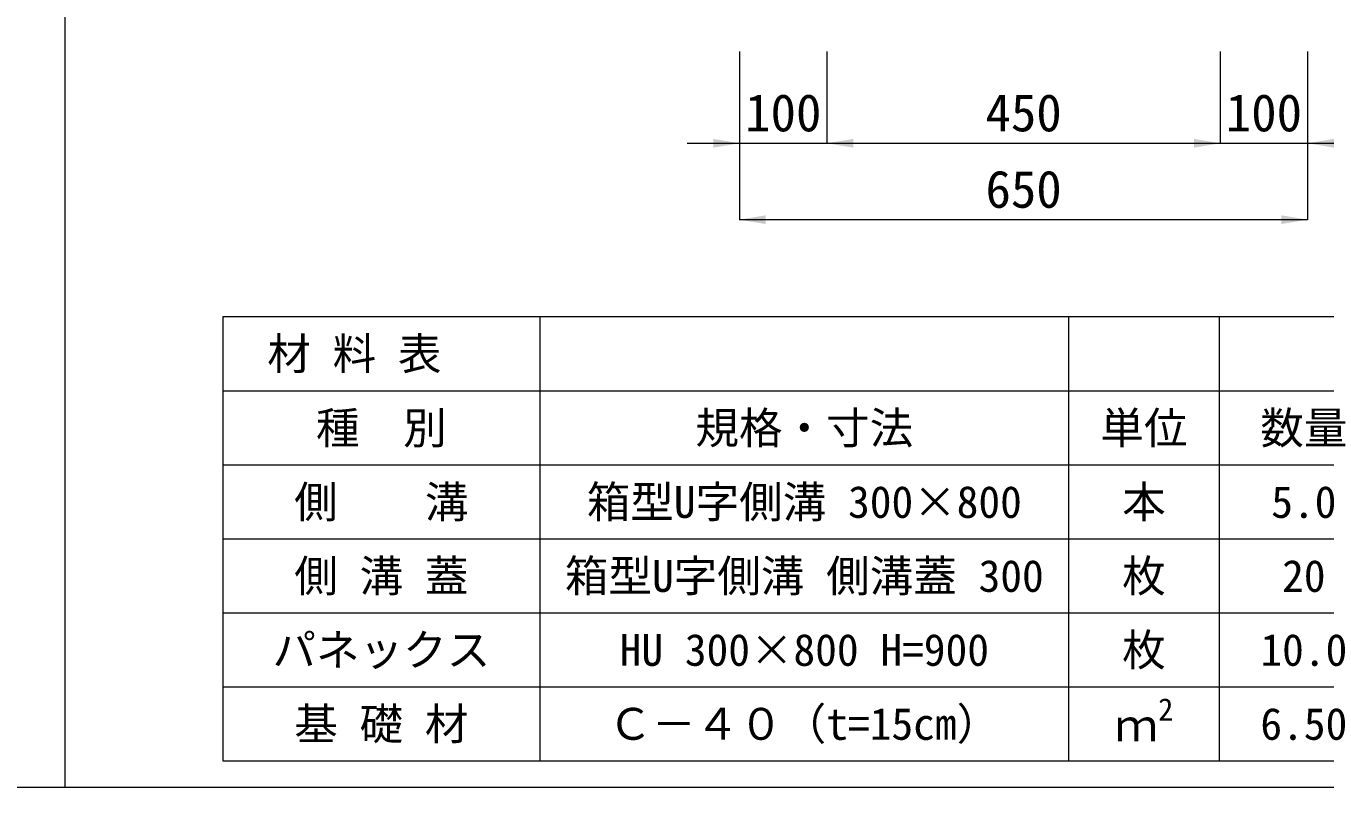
# Model space of a CAD drawing. Units: millimetres at full size. Extents: x 187207 to 255567, y 882048 to 905686.
# Drawn here: x 209853 to 211339, y 882048 to 882920 of the extents above; entities that cross this region are included whole.
import ezdxf
from ezdxf.enums import TextEntityAlignment as Align

# ---------------------------------------------------------------- set-up
doc = ezdxf.new("R2010")
doc.units = ezdxf.units.MM
doc.header["$LTSCALE"] = 20
for name, color, linetype, lineweight in [('Defpoints_3', 8, 'Continuous', 0), ('図枠', 5, 'Continuous', 13), ('寸法・材料表', 7, 'Continuous', 13), ('寸法線', 7, 'Continuous', 13)]:
    doc.layers.add(name, color=color, linetype=linetype, lineweight=lineweight)
doc.styles.add('ＭＳ ゴシック', font='')
doc.styles.get('ＭＳ ゴシック').set_extended_font_data('MS Gothic')

# ---------------------------------------------------------------- blocks, each defined once
blk = doc.blocks.new('filled_arrow')
at = {"color": 0, "linetype": 'Continuous', "lineweight": -2}
blk.add_solid([(7.5, 1.25), (0, 0), (7.5, -1.25)], dxfattribs=at)

msp = doc.modelspace()

# ---------------------------------------------------------------- linework, layer by layer
at = {"layer": 'Defpoints_3'}
for p, q in [((210077.92, 882587.01), (212016.83, 882587.01)), ((210077.92, 882587.01), (210077.92, 882501.83)), ((210440.92, 882587.01), (210440.92, 882501.83)), ((211045.92, 882587.01), (211045.92, 882501.83)), ((211218.23, 882587.01), (211218.23, 882501.83))]:
    msp.add_line(p, q, dxfattribs=at)
at = {"layer": '図枠'}
for p, q in [((209897.37, 904948.33), (209897.37, 882048.33)), ((194897.37, 882048.33), (214497.37, 882048.33))]:
    msp.add_line(p, q, dxfattribs=at)
at = {"layer": '寸法・材料表'}
for p, q in [((210077.92, 882501.83), (212016.83, 882501.83)), ((210077.92, 882501.83), (210077.92, 882078.33)), ((210440.92, 882501.83), (210440.92, 882078.33)), ((211045.92, 882501.83), (211045.92, 882078.33)), ((211218.23, 882501.83), (211218.23, 882078.33)), ((210077.92, 882417.13), (212016.83, 882417.13)), ((210077.92, 882332.43), (212016.83, 882332.43)), ((210077.92, 882247.73), (212016.83, 882247.73)), ((210077.92, 882163.03), (212016.83, 882163.03)), ((210077.92, 882078.33), (212016.83, 882078.33))]:
    msp.add_line(p, q, dxfattribs=at)
at = {"layer": '寸法線'}
for p, q in [((210669.37, 882890.37), (210669.37, 882785.43)), ((210669.37, 882890.37), (210669.37, 882697.93)), ((210769.37, 882890.37), (210769.37, 882785.43)), ((210769.37, 882890.37), (210769.37, 882785.43)), ((211219.37, 882890.37), (211219.37, 882785.43)), ((211219.37, 882890.37), (211219.37, 882785.43)), ((211319.37, 882890.37), (211319.37, 882785.43)), ((211319.37, 882890.37), (211319.37, 882697.93)), ((210609.37, 882785.43), (210829.37, 882785.43)), ((210769.37, 882785.43), (211219.37, 882785.43)), ((211159.37, 882785.43), (211379.37, 882785.43)), ((211319.37, 882697.93), (210669.37, 882697.93))]:
    msp.add_line(p, q, dxfattribs=at)

# ---------------------------------------------------------------- block references
at = {"layer": '寸法線', "xscale": 4, "yscale": 4, "rotation": 180}
for p in [(210669.37, 882785.43), (211219.37, 882785.43), (211219.37, 882785.43), (211319.37, 882697.93)]:
    msp.add_blockref('filled_arrow', p, dxfattribs=at)
at = {"layer": '寸法線', "xscale": 4, "yscale": 4}
for p in [(210769.37, 882785.43), (210769.37, 882785.43), (211319.37, 882785.43), (210669.37, 882697.93)]:
    msp.add_blockref('filled_arrow', p, dxfattribs=at)

# ---------------------------------------------------------------- texts
at = {"layer": '寸法・材料表', "style": 'ＭＳ ゴシック'}
msp.add_text('\u3000材 料 表', height=36.55, dxfattribs=at).set_placement((210079.08, 882544.42), align=Align.MIDDLE_LEFT)
for s, p in [('種\u3000別', (210259.42, 882459.48)), ('規格・寸法', (210743.42, 882459.48)), ('単位', (211132.07, 882459.48)), ('数量', (211315.03, 882459.48)), ('側\u3000\u3000溝', (210259.42, 882374.78)), ('箱型U字側溝 300×800', (210743.42, 882374.78)), ('本', (211132.07, 882374.78)), ('5.0', (211315.03, 882374.78)), ('側 溝 蓋', (210259.42, 882290.08)), ('箱型U字側溝 側溝蓋 300', (210743.42, 882290.08)), ('枚', (211132.07, 882290.08)), ('20', (211315.03, 882290.08)), ('パネックス', (210259.42, 882205.38)), ('HU 300×800 H=900', (210743.42, 882205.38)), ('枚', (211132.07, 882205.38)), ('10.0', (211315.03, 882205.38)), ('基 礎 材', (210259.42, 882120.68)), ('Ｃ－４０（t=15cm）', (210743.42, 882120.68)), ('6.50', (211315.03, 882120.68))]:
    msp.add_text(s, height=36.55, dxfattribs=at).set_placement(p, align=Align.MIDDLE_CENTER)
for s, height, p in [('2', 25.59, (211148.28, 882116.71)), ('ｍ', 36.55, (211098.42, 882089.76))]:
    msp.add_text(s, height=height, dxfattribs=at).set_placement(p, align=Align.BOTTOM_LEFT)
at = {"layer": '寸法線', "style": 'ＭＳ ゴシック'}
for s, p in [('100', (210719.37, 882820.43)), ('450', (210994.37, 882820.43)), ('100', (211269.37, 882820.43)), ('650', (210994.37, 882732.93))]:
    msp.add_text(s, height=42.72, dxfattribs=at).set_placement(p, align=Align.MIDDLE_CENTER)

doc.saveas('drawing.dxf')
